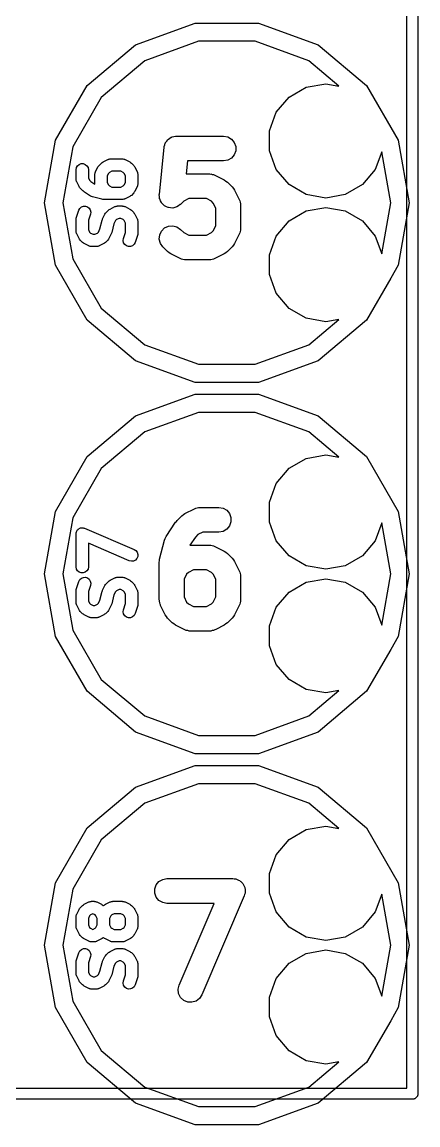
# Model space of a CAD drawing. Extents: x 25.3 to 49.5, y -85.5 to -24.8.
# Drawn here: x 41.35 to 49.48, y -85.48 to -62.84 of the extents above; entities that cross this region are included whole.
import ezdxf

# ---------------------------------------------------------------- set-up
doc = ezdxf.new("R2010")
doc.units = 0
doc.header["$MEASUREMENT"] = 0
doc.layers.add('BLACK', color=7, linetype='CONTINUOUS')

msp = doc.modelspace()

# ---------------------------------------------------------------- linework, layer by layer
at = {"layer": 'Black'}
for p, q in [((49.2506, -84.7217), (49.2506, -25.5143)), ((49.4792, -25.4), (49.4792, -84.836)), ((43.6816, -63.3034), (44.9043, -62.8584)), ((44.9043, -62.8584), (46.2055, -62.8584)), ((46.2055, -62.8584), (47.4281, -63.3034)), ((42.6849, -64.1398), (43.6816, -63.3034)), ((44.9705, -63.2336), (43.8721, -63.6334)), ((46.1393, -63.2336), (44.9705, -63.2336)), ((47.2376, -63.6334), (46.1393, -63.2336)), ((47.4281, -63.3034), (48.4249, -64.1398)), ((43.8721, -63.6334), (42.9768, -64.3847)), ((47.8565, -64.1527), (47.2376, -63.6334)), ((42.0343, -65.2666), (42.6849, -64.1398)), ((46.833, -64.3795), (47.1858, -64.1759)), ((47.1858, -64.1759), (47.5869, -64.1051)), ((47.5869, -64.1051), (47.8565, -64.1527)), ((48.4249, -64.1398), (49.0755, -65.2666)), ((42.9768, -64.3847), (42.3924, -65.3969)), ((46.5712, -64.6916), (46.833, -64.3795)), ((46.4319, -65.0743), (46.5712, -64.6916)), ((44.4235, -65.2014), (44.4318, -65.1966)), ((44.4318, -65.1966), (44.466, -65.1905)), ((44.466, -65.1905), (44.4996, -65.182)), ((44.4996, -65.182), (44.5092, -65.1829)), ((44.5092, -65.1829), (44.5186, -65.1812)), ((44.5186, -65.1812), (45.4863, -65.1812)), ((45.4863, -65.1812), (45.5731, -65.1966)), ((45.5731, -65.1966), (45.6495, -65.2407)), ((46.4319, -65.4817), (46.4319, -65.0743)), ((41.8084, -66.548), (42.0343, -65.2666)), ((42.3924, -65.3969), (42.1894, -66.548)), ((44.1691, -66.3776), (44.2659, -65.41)), ((44.2659, -65.41), (44.2685, -65.4007)), ((44.2685, -65.3911), (44.2804, -65.3585)), ((44.2685, -65.4007), (44.2685, -65.3911)), ((44.2804, -65.3585), (44.2898, -65.325)), ((44.2898, -65.325), (44.2954, -65.3173)), ((44.2954, -65.3173), (44.2987, -65.3082)), ((44.2987, -65.3082), (44.321, -65.2816)), ((44.321, -65.2816), (44.3413, -65.2534)), ((44.3413, -65.2534), (44.3492, -65.248)), ((44.3492, -65.248), (44.3554, -65.2407)), ((44.3554, -65.2407), (44.3855, -65.2233)), ((44.3855, -65.2233), (44.4142, -65.2037)), ((44.4142, -65.2037), (44.4235, -65.2014)), ((45.6495, -65.2407), (45.7062, -65.3082)), ((45.7062, -65.3082), (45.7364, -65.3911)), ((45.7364, -65.3911), (45.7364, -65.4793)), ((49.0755, -65.2666), (49.3014, -66.548)), ((43.1227, -65.6546), (43.1373, -65.652)), ((43.1373, -65.652), (43.1516, -65.6477)), ((43.1516, -65.6477), (43.1589, -65.6482)), ((43.1589, -65.6482), (43.1661, -65.6469)), ((43.1661, -65.6469), (43.408, -65.6469)), ((43.408, -65.6469), (43.4152, -65.6482)), ((43.4152, -65.6482), (43.4225, -65.6477)), ((43.4225, -65.6477), (43.4368, -65.652)), ((43.4368, -65.652), (43.4514, -65.6546)), ((45.6495, -65.6298), (45.5731, -65.6739)), ((45.7062, -65.5622), (45.6495, -65.6298)), ((45.7364, -65.4793), (45.7062, -65.5622)), ((46.5712, -65.8644), (46.4319, -65.4817)), ((48.7355, -65.4994), (48.6026, -65.8644)), ((48.9204, -66.548), (48.7355, -65.4994)), ((42.4585, -65.8707), (42.4662, -65.8272)), ((42.4585, -66.0642), (42.4585, -65.8707)), ((42.4662, -65.8272), (42.4882, -65.789)), ((42.4882, -65.789), (42.522, -65.7607)), ((42.522, -65.7607), (42.5635, -65.7456)), ((42.5635, -65.7456), (42.6076, -65.7456)), ((42.6076, -65.7456), (42.649, -65.7607)), ((42.649, -65.7607), (42.6828, -65.789)), ((42.6828, -65.789), (42.7049, -65.8272)), ((42.7049, -65.8272), (42.7125, -65.8707)), ((42.7125, -65.8707), (42.7125, -66.0342)), ((42.859, -65.9106), (42.9074, -65.8139)), ((42.9074, -65.8139), (42.9195, -65.7975)), ((42.9195, -65.7975), (42.9311, -65.7809)), ((42.9311, -65.7809), (42.9795, -65.7325)), ((42.9795, -65.7325), (42.9962, -65.7208)), ((42.9962, -65.7208), (43.0125, -65.7087)), ((43.0125, -65.7087), (43.1093, -65.6603)), ((43.1093, -65.6603), (43.1163, -65.6582)), ((43.1163, -65.6582), (43.1227, -65.6546)), ((43.4514, -65.6546), (43.4578, -65.6582)), ((43.4578, -65.6582), (43.4648, -65.6603)), ((43.4648, -65.6603), (43.5616, -65.7087)), ((43.5616, -65.7087), (43.5779, -65.7208)), ((43.5779, -65.7208), (43.5946, -65.7325)), ((43.5946, -65.7325), (43.6429, -65.7809)), ((43.6429, -65.7809), (43.6546, -65.7975)), ((43.6546, -65.7975), (43.6667, -65.8139)), ((43.6667, -65.8139), (43.7151, -65.9106)), ((44.7485, -65.6892), (44.7219, -65.9553)), ((45.4863, -65.6892), (44.7485, -65.6892)), ((45.5731, -65.6739), (45.4863, -65.6892)), ((46.833, -66.1765), (46.5712, -65.8644)), ((48.6026, -65.8644), (48.3408, -66.1765)), ((42.4598, -66.0714), (42.4585, -66.0642)), ((42.4594, -66.0787), (42.4598, -66.0714)), ((42.4636, -66.093), (42.4594, -66.0787)), ((42.4662, -66.1076), (42.4636, -66.093)), ((42.7125, -66.0342), (42.7383, -66.0857)), ((42.7383, -66.0857), (42.7632, -66.1106)), ((42.8456, -65.9674), (42.8468, -65.9602)), ((42.8456, -66.161), (42.8456, -65.9674)), ((42.8464, -65.9529), (42.8506, -65.9386)), ((42.8468, -65.9602), (42.8464, -65.9529)), ((42.8506, -65.9386), (42.8532, -65.924)), ((42.8532, -65.924), (42.8569, -65.9176)), ((42.8569, -65.9176), (42.859, -65.9106)), ((43.1253, -65.9459), (43.0996, -65.9974)), ((43.0996, -65.9974), (43.0996, -66.131)), ((43.1446, -65.9267), (43.1253, -65.9459)), ((43.1961, -65.9009), (43.1446, -65.9267)), ((43.378, -65.9009), (43.1961, -65.9009)), ((43.4295, -65.9267), (43.378, -65.9009)), ((43.4488, -65.9459), (43.4295, -65.9267)), ((43.4745, -65.9974), (43.4488, -65.9459)), ((43.4745, -66.131), (43.4745, -65.9974)), ((43.7151, -65.9106), (43.7172, -65.9176)), ((43.7172, -65.9176), (43.7209, -65.924)), ((43.7209, -65.924), (43.7234, -65.9386)), ((43.7234, -65.9386), (43.7277, -65.9529)), ((43.7277, -65.9529), (43.7272, -65.9602)), ((43.7272, -65.9602), (43.7285, -65.9674)), ((43.7285, -65.9674), (43.7285, -66.161)), ((44.7219, -65.9553), (45.196, -65.9553)), ((45.196, -65.9553), (45.2104, -65.9579)), ((45.2104, -65.9579), (45.225, -65.957)), ((45.225, -65.957), (45.2535, -65.9655)), ((45.2535, -65.9655), (45.2828, -65.9707)), ((45.2828, -65.9707), (45.2955, -65.978)), ((45.2955, -65.978), (45.3096, -65.9821)), ((45.3096, -65.9821), (45.5031, -66.0789)), ((45.5031, -66.0789), (45.5358, -66.1032)), ((45.5358, -66.1032), (45.5691, -66.1265)), ((42.4698, -66.114), (42.4662, -66.1076)), ((42.4719, -66.121), (42.4698, -66.114)), ((42.5203, -66.2177), (42.4719, -66.121)), ((42.5324, -66.2341), (42.5203, -66.2177)), ((42.5441, -66.2508), (42.5324, -66.2341)), ((42.5925, -66.2991), (42.5441, -66.2508)), ((42.6028, -66.3063), (42.5925, -66.2991)), ((42.6118, -66.315), (42.6028, -66.3063)), ((42.757, -66.4118), (42.6118, -66.315)), ((42.7632, -66.1106), (42.8465, -66.1662)), ((42.8465, -66.1662), (42.8456, -66.161)), ((43.0996, -66.131), (43.1253, -66.1825)), ((43.1253, -66.1825), (43.1446, -66.2017)), ((43.1446, -66.2017), (43.1961, -66.2275)), ((43.1961, -66.2275), (43.378, -66.2275)), ((43.378, -66.2275), (43.4295, -66.2017)), ((43.4295, -66.2017), (43.4488, -66.1825)), ((43.4488, -66.1825), (43.4745, -66.131)), ((43.6546, -66.3308), (43.6429, -66.3475)), ((43.6667, -66.3145), (43.6546, -66.3308)), ((43.7151, -66.2177), (43.6667, -66.3145)), ((43.7172, -66.2107), (43.7151, -66.2177)), ((43.7209, -66.2044), (43.7172, -66.2107)), ((43.7234, -66.1897), (43.7209, -66.2044)), ((43.7277, -66.1755), (43.7234, -66.1897)), ((43.7285, -66.161), (43.7272, -66.1682)), ((43.7272, -66.1682), (43.7277, -66.1755)), ((45.5691, -66.1265), (45.6659, -66.2233)), ((45.6659, -66.2233), (45.6892, -66.2566)), ((45.6892, -66.2566), (45.7134, -66.2893)), ((45.7134, -66.2893), (45.8102, -66.4828)), ((47.1858, -66.3801), (46.833, -66.1765)), ((48.3408, -66.1765), (47.988, -66.3801)), ((42.0343, -67.8294), (41.8084, -66.548)), ((42.1894, -66.548), (42.3924, -67.6991)), ((42.7768, -66.4204), (42.757, -66.4118)), ((42.7966, -66.4293), (42.7768, -66.4204)), ((42.9901, -66.4777), (42.7966, -66.4293)), ((43.0056, -66.4788), (42.9901, -66.4777)), ((43.0209, -66.4815), (43.0056, -66.4788)), ((43.408, -66.4815), (43.0209, -66.4815)), ((43.4152, -66.4802), (43.408, -66.4815)), ((43.4225, -66.4806), (43.4152, -66.4802)), ((43.4368, -66.4764), (43.4225, -66.4806)), ((43.4514, -66.4738), (43.4368, -66.4764)), ((43.4578, -66.4702), (43.4514, -66.4738)), ((43.4648, -66.4681), (43.4578, -66.4702)), ((43.5616, -66.4197), (43.4648, -66.4681)), ((43.5779, -66.4076), (43.5616, -66.4197)), ((43.5946, -66.3959), (43.5779, -66.4076)), ((43.6429, -66.3475), (43.5946, -66.3959)), ((44.1688, -66.3807), (44.1693, -66.3792)), ((44.1726, -66.4231), (44.1688, -66.3807)), ((44.1693, -66.3792), (44.1691, -66.3776)), ((44.1757, -66.4655), (44.1726, -66.4231)), ((44.1764, -66.467), (44.1757, -66.4655)), ((44.1765, -66.4686), (44.1764, -66.467)), ((44.1945, -66.5072), (44.1765, -66.4686)), ((44.212, -66.546), (44.1945, -66.5072)), ((44.2131, -66.5471), (44.212, -66.546)), ((44.2138, -66.5485), (44.2131, -66.5471)), ((44.2439, -66.5786), (44.2138, -66.5485)), ((44.6691, -66.5148), (44.6015, -66.5825)), ((44.7721, -66.4633), (44.6691, -66.5148)), ((45.136, -66.4633), (44.7721, -66.4633)), ((45.239, -66.5148), (45.136, -66.4633)), ((45.2775, -66.5533), (45.239, -66.5148)), ((45.329, -66.6563), (45.2775, -66.5533)), ((45.8102, -66.4828), (45.8144, -66.4968)), ((45.8144, -66.4968), (45.8217, -66.5095)), ((45.8217, -66.5095), (45.8269, -66.5388)), ((45.8269, -66.5388), (45.8354, -66.5673)), ((47.5869, -66.4509), (47.1858, -66.3801)), ((47.988, -66.3801), (47.5869, -66.4509)), ((48.7355, -67.5966), (48.9204, -66.548)), ((49.3014, -66.548), (49.0755, -67.8294)), ((42.465, -66.8465), (42.5134, -66.7014)), ((42.5134, -66.7014), (42.5344, -66.6626)), ((42.5344, -66.6626), (42.5674, -66.6333)), ((42.5674, -66.6333), (42.6084, -66.6171)), ((42.6084, -66.6171), (42.6525, -66.6159)), ((42.6525, -66.6159), (42.6944, -66.6298)), ((42.6944, -66.6298), (42.7289, -66.6573)), ((42.7544, -66.7817), (42.7125, -66.9073)), ((42.7289, -66.6573), (42.752, -66.6948)), ((42.752, -66.6948), (42.7609, -66.7381)), ((42.7609, -66.7381), (42.7544, -66.7817)), ((43.0041, -66.8783), (43.0525, -66.7815)), ((43.0525, -66.7815), (43.0646, -66.7651)), ((43.0646, -66.7651), (43.0763, -66.7485)), ((43.0763, -66.7485), (43.1247, -66.7001)), ((43.1247, -66.7001), (43.1413, -66.6884)), ((43.1413, -66.6884), (43.1577, -66.6763)), ((43.1577, -66.6763), (43.2544, -66.6279)), ((43.2544, -66.6279), (43.2615, -66.6258)), ((43.2615, -66.6258), (43.2678, -66.6222)), ((43.2678, -66.6222), (43.2825, -66.6196)), ((43.2825, -66.6196), (43.2967, -66.6154)), ((43.2967, -66.6154), (43.304, -66.6158)), ((43.304, -66.6158), (43.3112, -66.6145)), ((43.3112, -66.6145), (43.408, -66.6145)), ((43.408, -66.6145), (43.4152, -66.6158)), ((43.4152, -66.6158), (43.4225, -66.6154)), ((43.4225, -66.6154), (43.4368, -66.6196)), ((43.4368, -66.6196), (43.4514, -66.6222)), ((43.4514, -66.6222), (43.4578, -66.6258)), ((43.4578, -66.6258), (43.4648, -66.6279)), ((43.4648, -66.6279), (43.5616, -66.6763)), ((43.5616, -66.6763), (43.5779, -66.6884)), ((43.5779, -66.6884), (43.5946, -66.7001)), ((43.5946, -66.7001), (43.6429, -66.7485)), ((43.6429, -66.7485), (43.6546, -66.7652)), ((43.6546, -66.7652), (43.6667, -66.7815)), ((43.6667, -66.7815), (43.7151, -66.8783)), ((44.2736, -66.6091), (44.2439, -66.5786)), ((44.2751, -66.6098), (44.2736, -66.6091)), ((44.2762, -66.6109), (44.2751, -66.6098)), ((44.3148, -66.6289), (44.2762, -66.6109)), ((44.3531, -66.6474), (44.3148, -66.6289)), ((44.3547, -66.6475), (44.3531, -66.6474)), ((44.3561, -66.6482), (44.3547, -66.6475)), ((44.3985, -66.6519), (44.3561, -66.6482)), ((44.4409, -66.6561), (44.3985, -66.6519)), ((44.4424, -66.6557), (44.4409, -66.6561)), ((44.444, -66.6559), (44.4424, -66.6557)), ((44.4851, -66.6449), (44.444, -66.6559)), ((44.5264, -66.6344), (44.4851, -66.6449)), ((44.5277, -66.6335), (44.5264, -66.6344)), ((44.5292, -66.6331), (44.5277, -66.6335)), ((44.5641, -66.6087), (44.5292, -66.6331)), ((44.5992, -66.5847), (44.5641, -66.6087)), ((44.6002, -66.5834), (44.5992, -66.5847)), ((44.6015, -66.5825), (44.6002, -66.5834)), ((45.329, -67.0202), (45.329, -66.6563)), ((45.8354, -66.5673), (45.8345, -66.582)), ((45.8345, -66.582), (45.837, -66.5964)), ((45.837, -66.5964), (45.837, -67.0802)), ((46.833, -66.9195), (47.1858, -66.7159)), ((47.1858, -66.7159), (47.5869, -66.6451)), ((47.5869, -66.6451), (47.988, -66.7159)), ((47.988, -66.7159), (48.3408, -66.9195)), ((42.4585, -66.8867), (42.462, -66.8666)), ((42.4585, -67.1286), (42.4585, -66.8867)), ((42.462, -66.8666), (42.465, -66.8465)), ((42.7125, -66.9073), (42.7125, -67.0986)), ((42.9495, -67.0842), (42.9945, -66.9042)), ((42.9945, -66.9042), (43.0002, -66.8916)), ((43.0002, -66.8916), (43.0041, -66.8783)), ((43.2375, -66.9794), (43.1925, -67.1594)), ((43.2705, -66.9135), (43.2375, -66.9794)), ((43.2897, -66.8943), (43.2705, -66.9135)), ((43.3412, -66.8685), (43.2897, -66.8943)), ((43.378, -66.8685), (43.3412, -66.8685)), ((43.4295, -66.8943), (43.378, -66.8685)), ((43.4488, -66.9135), (43.4295, -66.8943)), ((43.4745, -66.965), (43.4488, -66.9135)), ((43.4745, -67.1563), (43.4745, -66.965)), ((43.7151, -66.8783), (43.7172, -66.8853)), ((43.7172, -66.8853), (43.7209, -66.8916)), ((43.7209, -66.8916), (43.7234, -66.9063)), ((43.7234, -66.9063), (43.7277, -66.9205)), ((43.7277, -66.9205), (43.7272, -66.9278)), ((43.7272, -66.9278), (43.7285, -66.935)), ((43.7285, -66.935), (43.7285, -67.177)), ((46.5712, -67.2316), (46.833, -66.9195)), ((48.3408, -66.9195), (48.6026, -67.2316)), ((42.4598, -67.1358), (42.4585, -67.1286)), ((42.4594, -67.1431), (42.4598, -67.1358)), ((42.4636, -67.1573), (42.4594, -67.1431)), ((42.4662, -67.172), (42.4636, -67.1573)), ((42.4698, -67.1783), (42.4662, -67.172)), ((42.4719, -67.1854), (42.4698, -67.1783)), ((42.5203, -67.2821), (42.4719, -67.1854)), ((42.7125, -67.0986), (42.7383, -67.1501)), ((42.7383, -67.1501), (42.7575, -67.1693)), ((42.7575, -67.1693), (42.809, -67.1951)), ((42.809, -67.1951), (42.8458, -67.1951)), ((42.8458, -67.1951), (42.8973, -67.1693)), ((42.8973, -67.1693), (42.9166, -67.1501)), ((42.9166, -67.1501), (42.9495, -67.0842)), ((43.1829, -67.1854), (43.1345, -67.2821)), ((43.1869, -67.1721), (43.1829, -67.1854)), ((43.1925, -67.1594), (43.1869, -67.1721)), ((43.4327, -67.2819), (43.4745, -67.1563)), ((43.722, -67.2171), (43.6736, -67.3623)), ((43.725, -67.197), (43.722, -67.2171)), ((43.7285, -67.177), (43.725, -67.197)), ((44.1688, -67.2959), (44.1765, -67.208)), ((44.1765, -67.208), (44.2138, -67.128)), ((44.2138, -67.128), (44.2762, -67.0656)), ((44.2762, -67.0656), (44.3561, -67.0284)), ((44.3561, -67.0284), (44.444, -67.0207)), ((44.444, -67.0207), (44.5292, -67.0435)), ((44.5292, -67.0435), (44.6015, -67.0941)), ((44.6015, -67.0941), (44.6691, -67.1617)), ((44.6691, -67.1617), (44.7721, -67.2132)), ((44.7721, -67.2132), (45.136, -67.2132)), ((45.136, -67.2132), (45.239, -67.1617)), ((45.239, -67.1617), (45.2775, -67.1233)), ((45.2775, -67.1233), (45.329, -67.0202)), ((45.8102, -67.1938), (45.7134, -67.3873)), ((45.8144, -67.1797), (45.8102, -67.1938)), ((45.8217, -67.1671), (45.8144, -67.1797)), ((45.8269, -67.1378), (45.8217, -67.1671)), ((45.8354, -67.1092), (45.8269, -67.1378)), ((45.837, -67.0802), (45.8345, -67.0946)), ((45.8345, -67.0946), (45.8354, -67.1092)), ((46.4319, -67.6143), (46.5712, -67.2316)), ((48.6026, -67.2316), (48.7355, -67.5966)), ((42.5324, -67.2985), (42.5203, -67.2821)), ((42.5441, -67.3151), (42.5324, -67.2985)), ((42.5925, -67.3635), (42.5441, -67.3151)), ((42.6092, -67.3752), (42.5925, -67.3635)), ((42.6255, -67.3873), (42.6092, -67.3752)), ((42.7222, -67.4357), (42.6255, -67.3873)), ((42.7293, -67.4378), (42.7222, -67.4357)), ((42.7356, -67.4414), (42.7293, -67.4378)), ((42.7503, -67.444), (42.7356, -67.4414)), ((42.7645, -67.4483), (42.7503, -67.444)), ((42.7718, -67.4478), (42.7645, -67.4483)), ((42.779, -67.4491), (42.7718, -67.4478)), ((42.8758, -67.4491), (42.779, -67.4491)), ((42.883, -67.4478), (42.8758, -67.4491)), ((42.8903, -67.4483), (42.883, -67.4478)), ((42.9046, -67.444), (42.8903, -67.4483)), ((42.9192, -67.4414), (42.9046, -67.444)), ((42.9256, -67.4378), (42.9192, -67.4414)), ((42.9326, -67.4357), (42.9256, -67.4378)), ((43.0294, -67.3873), (42.9326, -67.4357)), ((43.0457, -67.3752), (43.0294, -67.3873)), ((43.0624, -67.3635), (43.0457, -67.3752)), ((43.1108, -67.3151), (43.0624, -67.3635)), ((43.1224, -67.2985), (43.1108, -67.3151)), ((43.1345, -67.2821), (43.1224, -67.2985)), ((43.4262, -67.3256), (43.4327, -67.2819)), ((43.435, -67.3688), (43.4262, -67.3256)), ((43.4581, -67.4064), (43.435, -67.3688)), ((43.4927, -67.4338), (43.4581, -67.4064)), ((43.5345, -67.4477), (43.4927, -67.4338)), ((43.5786, -67.4465), (43.5345, -67.4477)), ((43.6196, -67.4303), (43.5786, -67.4465)), ((43.6526, -67.401), (43.6196, -67.4303)), ((43.6736, -67.3623), (43.6526, -67.401)), ((44.1917, -67.3811), (44.1688, -67.2959)), ((44.2423, -67.4533), (44.1917, -67.3811)), ((44.339, -67.5501), (44.2423, -67.4533)), ((45.6659, -67.4533), (45.5691, -67.5501)), ((45.6892, -67.42), (45.6659, -67.4533)), ((45.7134, -67.3873), (45.6892, -67.42)), ((44.3724, -67.5734), (44.339, -67.5501)), ((44.405, -67.5977), (44.3724, -67.5734)), ((44.5986, -67.6944), (44.405, -67.5977)), ((45.5031, -67.5977), (45.3096, -67.6944)), ((45.5358, -67.5734), (45.5031, -67.5977)), ((45.5691, -67.5501), (45.5358, -67.5734)), ((46.4319, -68.0217), (46.4319, -67.6143)), ((42.6849, -68.9562), (42.0343, -67.8294)), ((42.3924, -67.6991), (42.9768, -68.7113)), ((44.6126, -67.6986), (44.5986, -67.6944)), ((44.6253, -67.7059), (44.6126, -67.6986)), ((44.6546, -67.7111), (44.6253, -67.7059)), ((44.6831, -67.7196), (44.6546, -67.7111)), ((44.6977, -67.7187), (44.6831, -67.7196)), ((44.7122, -67.7212), (44.6977, -67.7187)), ((45.196, -67.7212), (44.7122, -67.7212)), ((45.2104, -67.7187), (45.196, -67.7212)), ((45.225, -67.7196), (45.2104, -67.7187)), ((45.2535, -67.7111), (45.225, -67.7196)), ((45.2828, -67.7059), (45.2535, -67.7111)), ((45.2955, -67.6986), (45.2828, -67.7059)), ((45.3096, -67.6944), (45.2955, -67.6986)), ((49.0755, -67.8294), (48.9204, -68.0979)), ((46.5712, -68.4044), (46.4319, -68.0217)), ((48.9204, -68.0979), (48.4249, -68.9562)), ((46.833, -68.7165), (46.5712, -68.4044)), ((42.9768, -68.7113), (43.8721, -69.4626)), ((47.1858, -68.9201), (46.833, -68.7165)), ((43.6816, -69.7926), (42.6849, -68.9562)), ((47.5869, -68.9909), (47.1858, -68.9201)), ((47.2376, -69.4626), (47.8565, -68.9433)), ((48.4249, -68.9562), (47.4281, -69.7926)), ((47.8565, -68.9433), (47.5869, -68.9909)), ((43.8721, -69.4626), (44.9705, -69.8624)), ((46.1393, -69.8624), (47.2376, -69.4626)), ((44.9043, -70.2376), (43.6816, -69.7926)), ((44.9705, -69.8624), (46.1393, -69.8624)), ((47.4281, -69.7926), (46.2055, -70.2376)), ((46.2055, -70.2376), (44.9043, -70.2376)), ((43.6816, -70.9234), (44.9043, -70.4784)), ((44.9043, -70.4784), (46.2055, -70.4784)), ((46.2055, -70.4784), (47.4281, -70.9234)), ((44.9705, -70.8536), (43.8721, -71.2534)), ((46.1393, -70.8536), (44.9705, -70.8536)), ((47.2376, -71.2534), (46.1393, -70.8536)), ((42.6849, -71.7598), (43.6816, -70.9234)), ((47.4281, -70.9234), (48.4249, -71.7598)), ((43.8721, -71.2534), (42.9768, -72.0047)), ((47.8565, -71.7727), (47.2376, -71.2534)), ((42.0343, -72.8866), (42.6849, -71.7598)), ((47.1858, -71.7959), (47.5869, -71.7251)), ((47.5869, -71.7251), (47.8565, -71.7727)), ((48.4249, -71.7598), (49.0755, -72.8866)), ((46.833, -71.9995), (47.1858, -71.7959)), ((42.9768, -72.0047), (42.3924, -73.0169)), ((46.5712, -72.3116), (46.833, -71.9995)), ((46.4319, -72.6943), (46.5712, -72.3116)), ((41.8084, -74.168), (42.0343, -72.8866)), ((44.6953, -72.9248), (44.8889, -72.8281)), ((44.8889, -72.8281), (44.9029, -72.8239)), ((44.9029, -72.8239), (44.9156, -72.8166)), ((44.9156, -72.8166), (44.9449, -72.8114)), ((44.9449, -72.8114), (44.9734, -72.8029)), ((44.9734, -72.8029), (44.988, -72.8038)), ((44.988, -72.8038), (45.0024, -72.8012)), ((45.0024, -72.8012), (45.3895, -72.8012)), ((45.3895, -72.8012), (45.4764, -72.8166)), ((45.4764, -72.8166), (45.5528, -72.8607)), ((45.5528, -72.8607), (45.6095, -72.9282)), ((46.4319, -73.1017), (46.4319, -72.6943)), ((49.0755, -72.8866), (49.3014, -74.168)), ((42.3924, -73.0169), (42.1894, -74.168)), ((44.3073, -73.3982), (44.5008, -73.1079)), ((44.5008, -73.1079), (44.5182, -73.0897)), ((44.5182, -73.0897), (44.5326, -73.0692)), ((44.5326, -73.0692), (44.6293, -72.9724)), ((44.6293, -72.9724), (44.6626, -72.9491)), ((44.6626, -72.9491), (44.6953, -72.9248)), ((45.6095, -72.9282), (45.6396, -73.0111)), ((45.6396, -73.0993), (45.6095, -73.1822)), ((45.6396, -73.0111), (45.6396, -73.0993)), ((46.5712, -73.4844), (46.4319, -73.1017)), ((48.7355, -73.1194), (48.6026, -73.4844)), ((48.9204, -74.168), (48.7355, -73.1194)), ((42.4585, -73.3455), (42.4611, -73.3311)), ((42.4585, -74.0229), (42.4585, -73.3455)), ((42.4611, -73.3311), (42.4619, -73.3165)), ((42.4619, -73.3165), (42.4649, -73.3096)), ((42.4649, -73.3096), (42.4662, -73.3021)), ((42.4662, -73.3021), (42.4735, -73.2894)), ((42.4735, -73.2894), (42.4792, -73.276)), ((42.4792, -73.276), (42.4844, -73.2705)), ((42.4844, -73.2705), (42.4882, -73.2639)), ((42.4882, -73.2639), (42.4994, -73.2545)), ((42.4994, -73.2545), (42.5094, -73.2438)), ((42.5094, -73.2438), (42.5162, -73.2404)), ((42.5162, -73.2404), (42.522, -73.2355)), ((42.522, -73.2355), (42.5358, -73.2305)), ((42.5358, -73.2305), (42.5488, -73.2239)), ((42.5488, -73.2239), (42.5563, -73.223)), ((42.5563, -73.223), (42.5635, -73.2205)), ((42.5635, -73.2205), (42.5781, -73.2205)), ((42.5781, -73.2205), (42.5926, -73.2187)), ((42.5926, -73.2187), (42.6, -73.2205)), ((42.6, -73.2205), (42.6076, -73.2205)), ((42.6076, -73.2205), (42.6213, -73.2255)), ((42.6213, -73.2255), (42.6355, -73.2288)), ((42.6355, -73.2288), (43.6515, -73.6642)), ((45.0624, -73.3092), (44.9594, -73.3608)), ((45.3895, -73.3092), (45.0624, -73.3092)), ((45.4764, -73.2939), (45.3895, -73.3092)), ((45.5528, -73.2498), (45.4764, -73.2939)), ((45.6095, -73.1822), (45.5528, -73.2498)), ((43.5515, -73.8977), (42.7125, -73.5381)), ((42.7125, -73.5381), (42.7125, -74.0229)), ((44.1755, -73.8645), (44.2722, -73.4774)), ((44.2722, -73.4774), (44.2899, -73.4378)), ((44.2899, -73.4378), (44.3073, -73.3982)), ((44.9096, -73.4106), (44.7985, -73.5772)), ((44.7985, -73.5772), (44.8089, -73.5753)), ((44.8089, -73.5753), (45.196, -73.5753)), ((44.9594, -73.3608), (44.9096, -73.4106)), ((45.196, -73.5753), (45.2104, -73.5779)), ((46.833, -73.7965), (46.5712, -73.4844)), ((48.6026, -73.4844), (48.3408, -73.7965)), ((43.6515, -73.6642), (43.6885, -73.6884)), ((43.6885, -73.6884), (43.7149, -73.7237)), ((43.7149, -73.7237), (43.7276, -73.7659)), ((43.7276, -73.7659), (43.7252, -73.81)), ((45.2104, -73.5779), (45.225, -73.577)), ((45.225, -73.577), (45.2535, -73.5855)), ((45.2535, -73.5855), (45.2828, -73.5907)), ((45.2828, -73.5907), (45.2955, -73.598)), ((45.2955, -73.598), (45.3096, -73.6021)), ((45.3096, -73.6021), (45.5031, -73.6989)), ((45.5031, -73.6989), (45.5358, -73.7232)), ((45.5358, -73.7232), (45.5691, -73.7465)), ((45.5691, -73.7465), (45.6659, -73.8433)), ((47.1858, -74.0001), (46.833, -73.7965)), ((48.3408, -73.7965), (47.988, -74.0001)), ((42.4662, -74.0663), (42.4585, -74.0229)), ((42.7125, -74.0229), (42.7049, -74.0663)), ((43.5944, -73.9078), (43.5515, -73.8977)), ((43.6382, -73.9025), (43.5944, -73.9078)), ((43.6776, -73.8826), (43.6382, -73.9025)), ((43.7078, -73.8505), (43.6776, -73.8826)), ((43.7252, -73.81), (43.7078, -73.8505)), ((44.1679, -73.9261), (44.1733, -73.8955)), ((44.1679, -74.7002), (44.1679, -73.9261)), ((44.1733, -73.8955), (44.1755, -73.8645)), ((45.6659, -73.8433), (45.6892, -73.8766)), ((45.6892, -73.8766), (45.7134, -73.9093)), ((45.7134, -73.9093), (45.8102, -74.1028)), ((47.5869, -74.0709), (47.1858, -74.0001)), ((47.988, -74.0001), (47.5869, -74.0709)), ((42.0343, -75.4494), (41.8084, -74.168)), ((42.1894, -74.168), (42.3924, -75.3191)), ((42.4882, -74.1045), (42.4662, -74.0663)), ((42.522, -74.1328), (42.4882, -74.1045)), ((42.5635, -74.1479), (42.522, -74.1328)), ((42.5344, -74.2826), (42.5674, -74.2533)), ((42.6076, -74.1479), (42.5635, -74.1479)), ((42.5674, -74.2533), (42.6084, -74.2371)), ((42.649, -74.1328), (42.6076, -74.1479)), ((42.6084, -74.2371), (42.6525, -74.2359)), ((42.6828, -74.1045), (42.649, -74.1328)), ((42.6525, -74.2359), (42.6944, -74.2498)), ((42.7049, -74.0663), (42.6828, -74.1045)), ((42.6944, -74.2498), (42.7289, -74.2773)), ((43.1577, -74.2963), (43.2544, -74.2479)), ((43.2544, -74.2479), (43.2615, -74.2458)), ((43.2615, -74.2458), (43.2678, -74.2422)), ((43.2678, -74.2422), (43.2825, -74.2396)), ((43.2825, -74.2396), (43.2967, -74.2354)), ((43.2967, -74.2354), (43.304, -74.2358)), ((43.304, -74.2358), (43.3112, -74.2345)), ((43.3112, -74.2345), (43.408, -74.2345)), ((43.408, -74.2345), (43.4152, -74.2358)), ((43.4152, -74.2358), (43.4225, -74.2354)), ((43.4225, -74.2354), (43.4368, -74.2396)), ((43.4368, -74.2396), (43.4514, -74.2422)), ((43.4514, -74.2422), (43.4578, -74.2458)), ((43.4578, -74.2458), (43.4648, -74.2479)), ((43.4648, -74.2479), (43.5616, -74.2963)), ((44.7274, -74.1733), (44.6759, -74.2763)), ((44.7659, -74.1348), (44.7274, -74.1733)), ((44.8689, -74.0833), (44.7659, -74.1348)), ((45.136, -74.0833), (44.8689, -74.0833)), ((45.239, -74.1348), (45.136, -74.0833)), ((45.2775, -74.1733), (45.239, -74.1348)), ((45.329, -74.2763), (45.2775, -74.1733)), ((45.8102, -74.1028), (45.8144, -74.1168)), ((45.8144, -74.1168), (45.8217, -74.1295)), ((45.8217, -74.1295), (45.8269, -74.1588)), ((45.8269, -74.1588), (45.8354, -74.1873)), ((45.8354, -74.1873), (45.8345, -74.202)), ((45.8345, -74.202), (45.837, -74.2164)), ((45.837, -74.2164), (45.837, -74.7002)), ((48.7355, -75.2166), (48.9204, -74.168)), ((49.3014, -74.168), (49.0755, -75.4494)), ((42.462, -74.4866), (42.465, -74.4665)), ((42.465, -74.4665), (42.5134, -74.3214)), ((42.5134, -74.3214), (42.5344, -74.2826)), ((42.7544, -74.4017), (42.7125, -74.5273)), ((42.7289, -74.2773), (42.752, -74.3148)), ((42.752, -74.3148), (42.7609, -74.3581)), ((42.7609, -74.3581), (42.7544, -74.4017)), ((43.0041, -74.4983), (43.0525, -74.4015)), ((43.0525, -74.4015), (43.0646, -74.3851)), ((43.0646, -74.3851), (43.0763, -74.3685)), ((43.0763, -74.3685), (43.1247, -74.3201)), ((43.1247, -74.3201), (43.1413, -74.3084)), ((43.1413, -74.3084), (43.1577, -74.2963)), ((43.5616, -74.2963), (43.5779, -74.3084)), ((43.5779, -74.3084), (43.5946, -74.3201)), ((43.5946, -74.3201), (43.6429, -74.3685)), ((43.6429, -74.3685), (43.6546, -74.3852)), ((43.6546, -74.3852), (43.6667, -74.4015)), ((43.6667, -74.4015), (43.7151, -74.4983)), ((44.6759, -74.2763), (44.6759, -74.6402)), ((45.329, -74.6402), (45.329, -74.2763)), ((46.833, -74.5395), (47.1858, -74.3359)), ((47.1858, -74.3359), (47.5869, -74.2651)), ((47.5869, -74.2651), (47.988, -74.3359)), ((47.988, -74.3359), (48.3408, -74.5395)), ((42.4585, -74.5067), (42.462, -74.4866)), ((42.4585, -74.7486), (42.4585, -74.5067)), ((42.7125, -74.5273), (42.7125, -74.7186)), ((42.9166, -74.7701), (42.9495, -74.7042)), ((42.9495, -74.7042), (42.9945, -74.5242)), ((42.9945, -74.5242), (43.0002, -74.5116)), ((43.0002, -74.5116), (43.0041, -74.4983)), ((43.2375, -74.5994), (43.1925, -74.7794)), ((43.2705, -74.5335), (43.2375, -74.5994)), ((43.2897, -74.5143), (43.2705, -74.5335)), ((43.3412, -74.4885), (43.2897, -74.5143)), ((43.378, -74.4885), (43.3412, -74.4885)), ((43.4295, -74.5143), (43.378, -74.4885)), ((43.4488, -74.5335), (43.4295, -74.5143)), ((43.4745, -74.585), (43.4488, -74.5335)), ((43.4745, -74.7763), (43.4745, -74.585)), ((43.7151, -74.4983), (43.7172, -74.5053)), ((43.7172, -74.5053), (43.7209, -74.5116)), ((43.7209, -74.5116), (43.7234, -74.5263)), ((43.7234, -74.5263), (43.7277, -74.5405)), ((43.7277, -74.5405), (43.7272, -74.5478)), ((43.7272, -74.5478), (43.7285, -74.555)), ((43.7285, -74.555), (43.7285, -74.797)), ((44.1704, -74.7146), (44.1679, -74.7002)), ((44.6759, -74.6402), (44.7274, -74.7433)), ((45.2775, -74.7433), (45.329, -74.6402)), ((45.837, -74.7002), (45.8345, -74.7146)), ((46.5712, -74.8516), (46.833, -74.5395)), ((48.3408, -74.5395), (48.6026, -74.8516)), ((42.4598, -74.7558), (42.4585, -74.7486)), ((42.4594, -74.7631), (42.4598, -74.7558)), ((42.4636, -74.7773), (42.4594, -74.7631)), ((42.4662, -74.792), (42.4636, -74.7773)), ((42.4698, -74.7983), (42.4662, -74.792)), ((42.4719, -74.8054), (42.4698, -74.7983)), ((42.5203, -74.9021), (42.4719, -74.8054)), ((42.5324, -74.9185), (42.5203, -74.9021)), ((42.5441, -74.9351), (42.5324, -74.9185)), ((42.7125, -74.7186), (42.7383, -74.7701)), ((42.7383, -74.7701), (42.7575, -74.7893)), ((42.7575, -74.7893), (42.809, -74.8151)), ((42.809, -74.8151), (42.8458, -74.8151)), ((42.8458, -74.8151), (42.8973, -74.7893)), ((42.8973, -74.7893), (42.9166, -74.7701)), ((43.1224, -74.9185), (43.1108, -74.9351)), ((43.1345, -74.9021), (43.1224, -74.9185)), ((43.1829, -74.8054), (43.1345, -74.9021)), ((43.1869, -74.7921), (43.1829, -74.8054)), ((43.1925, -74.7794), (43.1869, -74.7921)), ((43.4262, -74.9456), (43.4327, -74.9019)), ((43.4327, -74.9019), (43.4745, -74.7763)), ((43.722, -74.8371), (43.6736, -74.9823)), ((43.725, -74.817), (43.722, -74.8371)), ((43.7285, -74.797), (43.725, -74.817)), ((44.1695, -74.7292), (44.1704, -74.7146)), ((44.178, -74.7578), (44.1695, -74.7292)), ((44.1832, -74.7871), (44.178, -74.7578)), ((44.1905, -74.7997), (44.1832, -74.7871)), ((44.1947, -74.8138), (44.1905, -74.7997)), ((44.2915, -75.0073), (44.1947, -74.8138)), ((44.7274, -74.7433), (44.7659, -74.7817)), ((44.7659, -74.7817), (44.8689, -74.8332)), ((44.8689, -74.8332), (45.136, -74.8332)), ((45.136, -74.8332), (45.239, -74.7817)), ((45.239, -74.7817), (45.2775, -74.7433)), ((45.8102, -74.8138), (45.7134, -75.0073)), ((45.8144, -74.7997), (45.8102, -74.8138)), ((45.8217, -74.7871), (45.8144, -74.7997)), ((45.8269, -74.7578), (45.8217, -74.7871)), ((45.8354, -74.7292), (45.8269, -74.7578)), ((45.8345, -74.7146), (45.8354, -74.7292)), ((46.4319, -75.2343), (46.5712, -74.8516)), ((48.6026, -74.8516), (48.7355, -75.2166)), ((42.5925, -74.9835), (42.5441, -74.9351)), ((42.6092, -74.9952), (42.5925, -74.9835)), ((42.6255, -75.0073), (42.6092, -74.9952)), ((42.7222, -75.0557), (42.6255, -75.0073)), ((42.7293, -75.0578), (42.7222, -75.0557)), ((42.7356, -75.0614), (42.7293, -75.0578)), ((42.7503, -75.064), (42.7356, -75.0614)), ((42.7645, -75.0683), (42.7503, -75.064)), ((42.7718, -75.0678), (42.7645, -75.0683)), ((42.779, -75.0691), (42.7718, -75.0678)), ((42.8758, -75.0691), (42.779, -75.0691)), ((42.883, -75.0678), (42.8758, -75.0691)), ((42.8903, -75.0683), (42.883, -75.0678)), ((42.9046, -75.064), (42.8903, -75.0683)), ((42.9192, -75.0614), (42.9046, -75.064)), ((42.9256, -75.0578), (42.9192, -75.0614)), ((42.9326, -75.0557), (42.9256, -75.0578)), ((43.0294, -75.0073), (42.9326, -75.0557)), ((43.0457, -74.9952), (43.0294, -75.0073)), ((43.0624, -74.9835), (43.0457, -74.9952)), ((43.1108, -74.9351), (43.0624, -74.9835)), ((43.435, -74.9888), (43.4262, -74.9456)), ((43.4581, -75.0264), (43.435, -74.9888)), ((43.4927, -75.0538), (43.4581, -75.0264)), ((43.5345, -75.0677), (43.4927, -75.0538)), ((43.5786, -75.0665), (43.5345, -75.0677)), ((43.6196, -75.0503), (43.5786, -75.0665)), ((43.6526, -75.021), (43.6196, -75.0503)), ((43.6736, -74.9823), (43.6526, -75.021)), ((44.3157, -75.04), (44.2915, -75.0073)), ((44.339, -75.0733), (44.3157, -75.04)), ((44.4358, -75.1701), (44.339, -75.0733)), ((45.6659, -75.0733), (45.5691, -75.1701)), ((45.6892, -75.04), (45.6659, -75.0733)), ((45.7134, -75.0073), (45.6892, -75.04)), ((42.3924, -75.3191), (42.9768, -76.3313)), ((44.4691, -75.1934), (44.4358, -75.1701)), ((44.5018, -75.2177), (44.4691, -75.1934)), ((44.6953, -75.3144), (44.5018, -75.2177)), ((44.7094, -75.3186), (44.6953, -75.3144)), ((44.7221, -75.3259), (44.7094, -75.3186)), ((44.7514, -75.3311), (44.7221, -75.3259)), ((44.7799, -75.3396), (44.7514, -75.3311)), ((44.7945, -75.3387), (44.7799, -75.3396)), ((44.8089, -75.3412), (44.7945, -75.3387)), ((45.196, -75.3412), (44.8089, -75.3412)), ((45.2104, -75.3387), (45.196, -75.3412)), ((45.225, -75.3396), (45.2104, -75.3387)), ((45.2535, -75.3311), (45.225, -75.3396)), ((45.2828, -75.3259), (45.2535, -75.3311)), ((45.2955, -75.3186), (45.2828, -75.3259)), ((45.3096, -75.3144), (45.2955, -75.3186)), ((45.329, -75.3047), (45.3096, -75.3144)), ((45.5031, -75.2177), (45.329, -75.3047)), ((45.5358, -75.1934), (45.5031, -75.2177)), ((45.5691, -75.1701), (45.5358, -75.1934)), ((46.4319, -75.6417), (46.4319, -75.2343)), ((42.6849, -76.5762), (42.0343, -75.4494)), ((49.0755, -75.4494), (48.9204, -75.7179)), ((46.5712, -76.0244), (46.4319, -75.6417)), ((48.9204, -75.7179), (48.4249, -76.5762)), ((46.833, -76.3365), (46.5712, -76.0244)), ((42.9768, -76.3313), (43.8721, -77.0826)), ((47.1858, -76.5401), (46.833, -76.3365)), ((43.6816, -77.4126), (42.6849, -76.5762)), ((47.5869, -76.6109), (47.1858, -76.5401)), ((47.2376, -77.0826), (47.8565, -76.5633)), ((48.4249, -76.5762), (47.4281, -77.4126)), ((47.8565, -76.5633), (47.5869, -76.6109)), ((43.8721, -77.0826), (44.9705, -77.4824)), ((46.1393, -77.4824), (47.2376, -77.0826)), ((44.9043, -77.8576), (43.6816, -77.4126)), ((47.4281, -77.4126), (46.2055, -77.8576)), ((44.9705, -77.4824), (46.1393, -77.4824)), ((46.2055, -77.8576), (44.9043, -77.8576)), ((43.6816, -78.5434), (44.9043, -78.0984)), ((44.9043, -78.0984), (46.2055, -78.0984)), ((46.2055, -78.0984), (47.4281, -78.5434)), ((42.6849, -79.3798), (43.6816, -78.5434)), ((44.9705, -78.4736), (43.8721, -78.8734)), ((46.1393, -78.4736), (44.9705, -78.4736)), ((47.2376, -78.8734), (46.1393, -78.4736)), ((47.4281, -78.5434), (48.4249, -79.3798)), ((43.8721, -78.8734), (42.9768, -79.6247)), ((47.8565, -79.3927), (47.2376, -78.8734)), ((42.0343, -80.5066), (42.6849, -79.3798)), ((46.833, -79.6195), (47.1858, -79.4159)), ((47.1858, -79.4159), (47.5869, -79.3451)), ((47.5869, -79.3451), (47.8565, -79.3927)), ((48.4249, -79.3798), (49.0755, -80.5066)), ((42.9768, -79.6247), (42.3924, -80.6369)), ((46.5712, -79.9316), (46.833, -79.6195)), ((46.4319, -80.3143), (46.5712, -79.9316)), ((46.4319, -80.7217), (46.4319, -80.3143)), ((41.8084, -81.788), (42.0343, -80.5066)), ((44.075, -80.6311), (44.1051, -80.5482)), ((44.1051, -80.5482), (44.1618, -80.4807)), ((44.1618, -80.4807), (44.2382, -80.4366)), ((44.2382, -80.4366), (44.3251, -80.4212)), ((44.3251, -80.4212), (45.6798, -80.4212)), ((45.6798, -80.4212), (45.7086, -80.4263)), ((45.7086, -80.4263), (45.7378, -80.4279)), ((45.7378, -80.4279), (45.7517, -80.4339)), ((45.7517, -80.4339), (45.7667, -80.4366)), ((45.7667, -80.4366), (45.792, -80.4512)), ((45.792, -80.4512), (45.8189, -80.4627)), ((45.8189, -80.4627), (45.8299, -80.4731)), ((45.8299, -80.4731), (45.8431, -80.4807)), ((45.8431, -80.4807), (45.8618, -80.5031)), ((45.8618, -80.5031), (45.8832, -80.5231)), ((45.8832, -80.5231), (45.89, -80.5366)), ((45.89, -80.5366), (45.8998, -80.5482)), ((45.8998, -80.5482), (45.9098, -80.5757)), ((45.9098, -80.5757), (45.9229, -80.6018)), ((49.0755, -80.5066), (49.3014, -81.788)), ((42.3924, -80.6369), (42.1894, -81.788)), ((44.075, -80.7193), (44.075, -80.6311)), ((44.1051, -80.8022), (44.075, -80.7193)), ((44.1618, -80.8698), (44.1051, -80.8022)), ((45.9132, -80.7753), (45.0424, -82.8073)), ((45.9199, -80.7468), (45.9132, -80.7753)), ((45.9299, -80.7193), (45.9199, -80.7468)), ((45.9229, -80.6018), (45.9247, -80.6169)), ((45.9247, -80.6169), (45.9299, -80.6311)), ((45.9299, -80.6311), (45.9299, -80.6604)), ((45.9299, -80.6604), (45.9334, -80.6894)), ((45.9334, -80.6894), (45.9299, -80.7042)), ((45.9299, -80.7042), (45.9299, -80.7193)), ((46.5712, -81.1044), (46.4319, -80.7217)), ((48.7355, -80.7394), (48.6026, -81.1044)), ((48.9204, -81.788), (48.7355, -80.7394)), ((42.5203, -81.0539), (42.5324, -81.0375)), ((42.5324, -81.0375), (42.5441, -81.0209)), ((42.5441, -81.0209), (42.5925, -80.9725)), ((42.5925, -80.9725), (42.6092, -80.9608)), ((42.6092, -80.9608), (42.6255, -80.9487)), ((42.6255, -80.9487), (42.7222, -80.9003)), ((42.7222, -80.9003), (42.7293, -80.8982)), ((42.7293, -80.8982), (42.7356, -80.8946)), ((42.7356, -80.8946), (42.7503, -80.892)), ((42.7503, -80.892), (42.7645, -80.8877)), ((42.7645, -80.8877), (42.7718, -80.8882)), ((42.7718, -80.8882), (42.779, -80.8869)), ((42.779, -80.8869), (42.8274, -80.8869)), ((42.8274, -80.8869), (42.8346, -80.8882)), ((42.8346, -80.8882), (42.8419, -80.8877)), ((42.8419, -80.8877), (42.8562, -80.892)), ((42.8562, -80.892), (42.8709, -80.8946)), ((42.8709, -80.8946), (42.8772, -80.8982)), ((42.8772, -80.8982), (42.8842, -80.9003)), ((42.8842, -80.9003), (42.981, -80.9487)), ((42.981, -80.9487), (42.9973, -80.9608)), ((42.9973, -80.9608), (43.014, -80.9725)), ((43.014, -80.9725), (43.0209, -80.9794)), ((43.0209, -80.9794), (43.0279, -80.9725)), ((43.0279, -80.9725), (43.0446, -80.9608)), ((43.0446, -80.9608), (43.0609, -80.9487)), ((43.0609, -80.9487), (43.1577, -80.9003)), ((43.1577, -80.9003), (43.1647, -80.8982)), ((43.1647, -80.8982), (43.171, -80.8946)), ((43.171, -80.8946), (43.1857, -80.892)), ((43.1857, -80.892), (43.2, -80.8877)), ((43.2, -80.8877), (43.2073, -80.8882)), ((43.2073, -80.8882), (43.2145, -80.8869)), ((43.2145, -80.8869), (43.408, -80.8869)), ((43.408, -80.8869), (43.4152, -80.8882)), ((43.4152, -80.8882), (43.4225, -80.8877)), ((43.4225, -80.8877), (43.4368, -80.892)), ((43.4368, -80.892), (43.4514, -80.8946)), ((43.4514, -80.8946), (43.4578, -80.8982)), ((43.4578, -80.8982), (43.4648, -80.9003)), ((43.4648, -80.9003), (43.5616, -80.9487)), ((43.5616, -80.9487), (43.5779, -80.9608)), ((43.5779, -80.9608), (43.5946, -80.9725)), ((43.5946, -80.9725), (43.6429, -81.0209)), ((43.6429, -81.0209), (43.6546, -81.0375)), ((43.6546, -81.0375), (43.6667, -81.0539)), ((44.2382, -80.9139), (44.1618, -80.8698)), ((44.3251, -80.9292), (44.2382, -80.9139)), ((45.2946, -80.9292), (44.3251, -80.9292)), ((44.5755, -82.6072), (45.2946, -80.9292)), ((42.4585, -81.2074), (42.4598, -81.2002)), ((42.4585, -81.401), (42.4585, -81.2074)), ((42.4594, -81.1929), (42.4636, -81.1786)), ((42.4598, -81.2002), (42.4594, -81.1929)), ((42.4636, -81.1786), (42.4662, -81.164)), ((42.4662, -81.164), (42.4698, -81.1576)), ((42.4698, -81.1576), (42.4719, -81.1506)), ((42.4719, -81.1506), (42.5203, -81.0539)), ((42.7383, -81.1859), (42.7125, -81.2374)), ((42.7125, -81.2374), (42.7125, -81.371)), ((42.7575, -81.1667), (42.7383, -81.1859)), ((42.8032, -81.1438), (42.7575, -81.1667)), ((42.849, -81.1667), (42.8032, -81.1438)), ((42.8682, -81.1859), (42.849, -81.1667)), ((42.8939, -81.2374), (42.8682, -81.1859)), ((42.8939, -81.371), (42.8939, -81.2374)), ((43.1737, -81.1859), (43.1479, -81.2374)), ((43.1479, -81.2374), (43.1479, -81.371)), ((43.1929, -81.1667), (43.1737, -81.1859)), ((43.2445, -81.1409), (43.1929, -81.1667)), ((43.378, -81.1409), (43.2445, -81.1409)), ((43.4295, -81.1667), (43.378, -81.1409)), ((43.4488, -81.1859), (43.4295, -81.1667)), ((43.4745, -81.2374), (43.4488, -81.1859)), ((43.4745, -81.371), (43.4745, -81.2374)), ((43.6667, -81.0539), (43.7151, -81.1506)), ((43.7151, -81.1506), (43.7172, -81.1576)), ((43.7172, -81.1576), (43.7209, -81.164)), ((43.7209, -81.164), (43.7234, -81.1786)), ((43.7234, -81.1786), (43.7277, -81.1929)), ((43.7277, -81.1929), (43.7272, -81.2002)), ((43.7272, -81.2002), (43.7285, -81.2074)), ((43.7285, -81.2074), (43.7285, -81.401)), ((46.833, -81.4165), (46.5712, -81.1044)), ((48.6026, -81.1044), (48.3408, -81.4165)), ((42.4598, -81.4082), (42.4585, -81.401)), ((42.4594, -81.4155), (42.4598, -81.4082)), ((42.4636, -81.4297), (42.4594, -81.4155)), ((42.4662, -81.4444), (42.4636, -81.4297)), ((42.4698, -81.4507), (42.4662, -81.4444)), ((42.4719, -81.4577), (42.4698, -81.4507)), ((42.5203, -81.5545), (42.4719, -81.4577)), ((42.7125, -81.371), (42.7383, -81.4225)), ((42.7383, -81.4225), (42.7575, -81.4417)), ((42.7575, -81.4417), (42.8032, -81.4646)), ((42.8032, -81.4646), (42.849, -81.4417)), ((42.849, -81.4417), (42.8682, -81.4225)), ((42.8682, -81.4225), (42.8939, -81.371)), ((43.1479, -81.371), (43.1737, -81.4225)), ((43.1737, -81.4225), (43.1929, -81.4417)), ((43.1929, -81.4417), (43.2445, -81.4675)), ((43.2445, -81.4675), (43.378, -81.4675)), ((43.378, -81.4675), (43.4295, -81.4417)), ((43.4295, -81.4417), (43.4488, -81.4225)), ((43.4488, -81.4225), (43.4745, -81.371)), ((43.7151, -81.4577), (43.6667, -81.5545)), ((43.7172, -81.4507), (43.7151, -81.4577)), ((43.7209, -81.4444), (43.7172, -81.4507)), ((43.7234, -81.4297), (43.7209, -81.4444)), ((43.7277, -81.4155), (43.7234, -81.4297)), ((43.7285, -81.401), (43.7272, -81.4082)), ((43.7272, -81.4082), (43.7277, -81.4155)), ((47.1858, -81.6201), (46.833, -81.4165)), ((48.3408, -81.4165), (47.988, -81.6201)), ((42.5324, -81.5708), (42.5203, -81.5545)), ((42.5441, -81.5875), (42.5324, -81.5708)), ((42.5925, -81.6359), (42.5441, -81.5875)), ((42.6092, -81.6476), (42.5925, -81.6359)), ((42.6255, -81.6597), (42.6092, -81.6476)), ((42.7222, -81.7081), (42.6255, -81.6597)), ((42.7293, -81.7102), (42.7222, -81.7081)), ((42.7356, -81.7138), (42.7293, -81.7102)), ((42.7503, -81.7164), (42.7356, -81.7138)), ((42.7645, -81.7206), (42.7503, -81.7164)), ((42.7718, -81.7202), (42.7645, -81.7206)), ((42.779, -81.7215), (42.7718, -81.7202)), ((42.8274, -81.7215), (42.779, -81.7215)), ((42.8346, -81.7202), (42.8274, -81.7215)), ((42.8419, -81.7206), (42.8346, -81.7202)), ((42.8562, -81.7164), (42.8419, -81.7206)), ((42.8709, -81.7138), (42.8562, -81.7164)), ((42.8772, -81.7102), (42.8709, -81.7138)), ((42.8842, -81.7081), (42.8772, -81.7102)), ((42.981, -81.6597), (42.8842, -81.7081)), ((42.9973, -81.6476), (42.981, -81.6597)), ((43.014, -81.6359), (42.9973, -81.6476)), ((43.0209, -81.6289), (43.014, -81.6359)), ((43.0279, -81.6359), (43.0209, -81.6289)), ((43.0446, -81.6476), (43.0279, -81.6359)), ((43.0609, -81.6597), (43.0446, -81.6476)), ((43.1577, -81.7081), (43.0609, -81.6597)), ((43.1647, -81.7102), (43.1577, -81.7081)), ((43.171, -81.7138), (43.1647, -81.7102)), ((43.1857, -81.7164), (43.171, -81.7138)), ((43.2, -81.7206), (43.1857, -81.7164)), ((43.2073, -81.7202), (43.2, -81.7206)), ((43.2145, -81.7215), (43.2073, -81.7202)), ((43.408, -81.7215), (43.2145, -81.7215)), ((43.4152, -81.7202), (43.408, -81.7215)), ((43.4225, -81.7206), (43.4152, -81.7202)), ((43.4368, -81.7164), (43.4225, -81.7206)), ((43.4514, -81.7138), (43.4368, -81.7164)), ((43.4578, -81.7102), (43.4514, -81.7138)), ((43.4648, -81.7081), (43.4578, -81.7102)), ((43.5616, -81.6597), (43.4648, -81.7081)), ((43.5779, -81.6476), (43.5616, -81.6597)), ((43.5946, -81.6359), (43.5779, -81.6476)), ((43.6429, -81.5875), (43.5946, -81.6359)), ((43.6546, -81.5708), (43.6429, -81.5875)), ((43.6667, -81.5545), (43.6546, -81.5708)), ((47.5869, -81.6909), (47.1858, -81.6201)), ((47.988, -81.6201), (47.5869, -81.6909)), ((42.0343, -83.0694), (41.8084, -81.788)), ((42.1894, -81.788), (42.3924, -82.9391)), ((42.465, -82.0865), (42.5134, -81.9414)), ((42.5134, -81.9414), (42.5344, -81.9026)), ((42.5344, -81.9026), (42.5674, -81.8733)), ((42.5674, -81.8733), (42.6084, -81.8571)), ((42.6084, -81.8571), (42.6525, -81.8559)), ((42.6525, -81.8559), (42.6944, -81.8698)), ((42.6944, -81.8698), (42.7289, -81.8973)), ((42.7289, -81.8973), (42.752, -81.9348)), ((42.752, -81.9348), (42.7609, -81.9781)), ((43.0763, -81.9885), (43.1247, -81.9401)), ((43.1247, -81.9401), (43.1413, -81.9284)), ((43.1413, -81.9284), (43.1577, -81.9163)), ((43.1577, -81.9163), (43.2544, -81.8679)), ((43.2544, -81.8679), (43.2615, -81.8658)), ((43.2615, -81.8658), (43.2678, -81.8622)), ((43.2678, -81.8622), (43.2825, -81.8596)), ((43.2825, -81.8596), (43.2967, -81.8554)), ((43.2967, -81.8554), (43.304, -81.8558)), ((43.304, -81.8558), (43.3112, -81.8545)), ((43.3112, -81.8545), (43.408, -81.8545)), ((43.408, -81.8545), (43.4152, -81.8558)), ((43.4152, -81.8558), (43.4225, -81.8554)), ((43.4225, -81.8554), (43.4368, -81.8596)), ((43.4368, -81.8596), (43.4514, -81.8622)), ((43.4514, -81.8622), (43.4578, -81.8658)), ((43.4578, -81.8658), (43.4648, -81.8679)), ((43.4648, -81.8679), (43.5616, -81.9163)), ((43.5616, -81.9163), (43.5779, -81.9284)), ((43.5779, -81.9284), (43.5946, -81.9401)), ((43.5946, -81.9401), (43.6429, -81.9885)), ((47.1858, -81.9559), (47.5869, -81.8851)), ((47.5869, -81.8851), (47.988, -81.9559)), ((48.7355, -82.8366), (48.9204, -81.788)), ((49.3014, -81.788), (49.0755, -83.0694)), ((42.4585, -82.1267), (42.462, -82.1066)), ((42.4585, -82.3686), (42.4585, -82.1267)), ((42.462, -82.1066), (42.465, -82.0865)), ((42.7544, -82.0217), (42.7125, -82.1473)), ((42.7125, -82.1473), (42.7125, -82.3386)), ((42.7609, -81.9781), (42.7544, -82.0217)), ((42.9495, -82.3242), (42.9945, -82.1442)), ((42.9945, -82.1442), (43.0002, -82.1316)), ((43.0002, -82.1316), (43.0041, -82.1183)), ((43.0041, -82.1183), (43.0525, -82.0215)), ((43.0525, -82.0215), (43.0646, -82.0051)), ((43.0646, -82.0051), (43.0763, -81.9885)), ((43.2705, -82.1535), (43.2375, -82.2194)), ((43.2897, -82.1343), (43.2705, -82.1535)), ((43.3412, -82.1085), (43.2897, -82.1343)), ((43.378, -82.1085), (43.3412, -82.1085)), ((43.4295, -82.1343), (43.378, -82.1085)), ((43.4488, -82.1535), (43.4295, -82.1343)), ((43.4745, -82.205), (43.4488, -82.1535)), ((43.6429, -81.9885), (43.6546, -82.0052)), ((43.6546, -82.0052), (43.6667, -82.0215)), ((43.6667, -82.0215), (43.7151, -82.1183)), ((43.7151, -82.1183), (43.7172, -82.1253)), ((43.7172, -82.1253), (43.7209, -82.1316)), ((43.7209, -82.1316), (43.7234, -82.1463)), ((43.7234, -82.1463), (43.7277, -82.1605)), ((43.7277, -82.1605), (43.7272, -82.1678)), ((43.7272, -82.1678), (43.7285, -82.175)), ((43.7285, -82.175), (43.7285, -82.417)), ((46.5712, -82.4716), (46.833, -82.1595)), ((46.833, -82.1595), (47.1858, -81.9559)), ((47.988, -81.9559), (48.3408, -82.1595)), ((48.3408, -82.1595), (48.6026, -82.4716)), ((42.4598, -82.3758), (42.4585, -82.3686)), ((42.4594, -82.3831), (42.4598, -82.3758)), ((42.4636, -82.3974), (42.4594, -82.3831)), ((42.4662, -82.412), (42.4636, -82.3974)), ((42.7125, -82.3386), (42.7383, -82.3901)), ((42.7383, -82.3901), (42.7575, -82.4093)), ((42.8973, -82.4093), (42.9166, -82.3901)), ((42.9166, -82.3901), (42.9495, -82.3242)), ((43.1925, -82.3994), (43.1869, -82.4121)), ((43.2375, -82.2194), (43.1925, -82.3994)), ((43.4327, -82.5219), (43.4745, -82.3963)), ((43.4745, -82.3963), (43.4745, -82.205)), ((42.4698, -82.4183), (42.4662, -82.412)), ((42.4719, -82.4254), (42.4698, -82.4183)), ((42.5203, -82.5221), (42.4719, -82.4254)), ((42.5324, -82.5385), (42.5203, -82.5221)), ((42.5441, -82.5551), (42.5324, -82.5385)), ((42.5925, -82.6035), (42.5441, -82.5551)), ((42.6092, -82.6152), (42.5925, -82.6035)), ((42.6255, -82.6273), (42.6092, -82.6152)), ((42.7222, -82.6757), (42.6255, -82.6273)), ((42.7575, -82.4093), (42.809, -82.4351)), ((42.809, -82.4351), (42.8458, -82.4351)), ((42.8458, -82.4351), (42.8973, -82.4093)), ((43.0294, -82.6273), (42.9326, -82.6757)), ((43.0457, -82.6152), (43.0294, -82.6273)), ((43.0624, -82.6035), (43.0457, -82.6152)), ((43.1108, -82.5551), (43.0624, -82.6035)), ((43.1224, -82.5385), (43.1108, -82.5551)), ((43.1345, -82.5221), (43.1224, -82.5385)), ((43.1829, -82.4254), (43.1345, -82.5221)), ((43.1869, -82.4121), (43.1829, -82.4254)), ((43.4262, -82.5656), (43.4327, -82.5219)), ((43.435, -82.6088), (43.4262, -82.5656)), ((43.4581, -82.6464), (43.435, -82.6088)), ((43.6736, -82.6023), (43.6526, -82.641)), ((43.722, -82.4571), (43.6736, -82.6023)), ((43.725, -82.437), (43.722, -82.4571)), ((43.7285, -82.417), (43.725, -82.437)), ((44.5553, -82.6931), (44.5755, -82.6072)), ((46.4319, -82.8543), (46.5712, -82.4716)), ((48.6026, -82.4716), (48.7355, -82.8366)), ((42.7293, -82.6778), (42.7222, -82.6757)), ((42.7356, -82.6814), (42.7293, -82.6778)), ((42.7503, -82.684), (42.7356, -82.6814)), ((42.7645, -82.6883), (42.7503, -82.684)), ((42.7718, -82.6878), (42.7645, -82.6883)), ((42.779, -82.6891), (42.7718, -82.6878)), ((42.8758, -82.6891), (42.779, -82.6891)), ((42.883, -82.6878), (42.8758, -82.6891)), ((42.8903, -82.6883), (42.883, -82.6878)), ((42.9046, -82.684), (42.8903, -82.6883)), ((42.9192, -82.6814), (42.9046, -82.684)), ((42.9256, -82.6778), (42.9192, -82.6814)), ((42.9326, -82.6757), (42.9256, -82.6778)), ((43.4927, -82.6738), (43.4581, -82.6464)), ((43.5345, -82.6877), (43.4927, -82.6738)), ((43.5786, -82.6865), (43.5345, -82.6877)), ((43.6196, -82.6703), (43.5786, -82.6865)), ((43.6526, -82.641), (43.6196, -82.6703)), ((44.5658, -82.7807), (44.5553, -82.6931)), ((44.6055, -82.8594), (44.5658, -82.7807)), ((45.0424, -82.8073), (44.9941, -82.8811)), ((46.4319, -83.2617), (46.4319, -82.8543)), ((42.6849, -84.1962), (42.0343, -83.0694)), ((42.3924, -82.9391), (42.9768, -83.9513)), ((44.6698, -82.9198), (44.6055, -82.8594)), ((44.7509, -82.9545), (44.6698, -82.9198)), ((44.839, -82.9594), (44.7509, -82.9545)), ((44.9235, -82.934), (44.839, -82.9594)), ((44.9941, -82.8811), (44.9235, -82.934)), ((49.0755, -83.0694), (48.9204, -83.3379)), ((46.5712, -83.6444), (46.4319, -83.2617)), ((48.9204, -83.3379), (48.4249, -84.1962)), ((46.833, -83.9565), (46.5712, -83.6444)), ((42.9768, -83.9513), (43.8721, -84.7026)), ((47.1858, -84.1601), (46.833, -83.9565)), ((43.6816, -85.0326), (42.6849, -84.1962)), ((47.5869, -84.2309), (47.1858, -84.1601)), ((47.2376, -84.7026), (47.8565, -84.1833)), ((48.4249, -84.1962), (47.4281, -85.0326)), ((47.8565, -84.1833), (47.5869, -84.2309)), ((25.5143, -84.7217), (49.2506, -84.7217)), ((43.8721, -84.7026), (44.9705, -85.1024)), ((46.1393, -85.1024), (47.2376, -84.7026)), ((49.4639, -84.8931), (49.4575, -84.9008)), ((49.4673, -84.8838), (49.4639, -84.8931)), ((49.4723, -84.8751), (49.4673, -84.8838)), ((49.474, -84.8652), (49.4723, -84.8751)), ((49.4775, -84.8558), (49.474, -84.8652)), ((49.4792, -84.836), (49.4775, -84.8458)), ((49.4775, -84.8458), (49.4775, -84.8558)), ((49.3649, -84.9503), (25.4, -84.9503)), ((44.9043, -85.4776), (43.6816, -85.0326)), ((44.9705, -85.1024), (46.1393, -85.1024)), ((47.4281, -85.0326), (46.2055, -85.4776)), ((49.3747, -84.9486), (49.3649, -84.9503)), ((49.3847, -84.9486), (49.3747, -84.9486)), ((49.3941, -84.9451), (49.3847, -84.9486)), ((49.404, -84.9434), (49.3941, -84.9451)), ((49.4127, -84.9384), (49.404, -84.9434)), ((49.422, -84.935), (49.4127, -84.9384)), ((49.4297, -84.9286), (49.422, -84.935)), ((49.4384, -84.9236), (49.4297, -84.9286)), ((49.4448, -84.9159), (49.4384, -84.9236)), ((49.4525, -84.9095), (49.4448, -84.9159)), ((49.4575, -84.9008), (49.4525, -84.9095)), ((46.2055, -85.4776), (44.9043, -85.4776))]:
    msp.add_line(p, q, dxfattribs=at)

doc.saveas('drawing.dxf')
